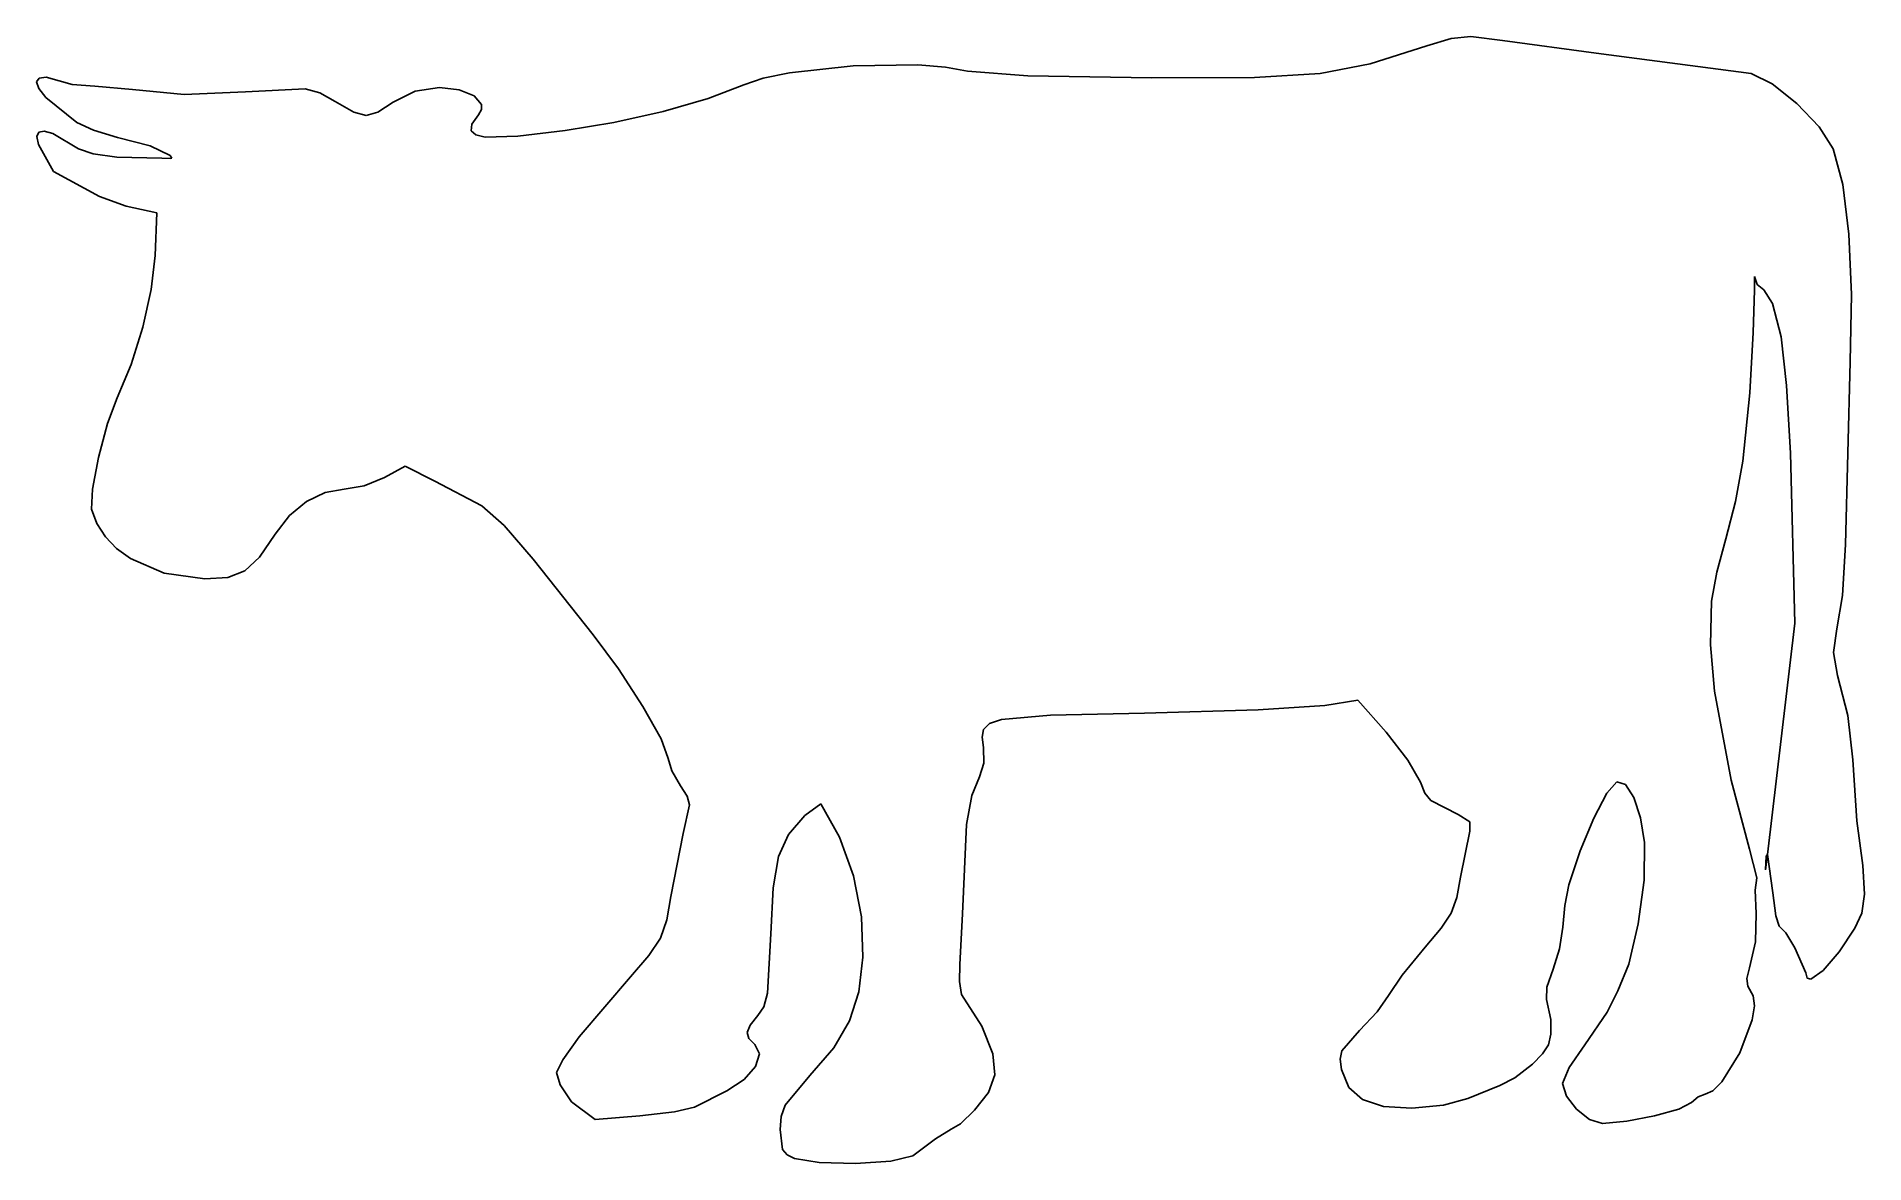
# Model space of a CAD drawing. Extents: x 12 to 112, y 10 to 72.
import ezdxf

# ---------------------------------------------------------------- set-up
doc = ezdxf.new("R2010")
doc.units = 0
doc.layers.add('Layer 1', color=7, linetype='CONTINUOUS')

msp = doc.modelspace()

# ---------------------------------------------------------------- linework, layer by layer
at = {"layer": 'Layer 1', "color": 4}
for p, q in [((87.959308, 71.328503), (84.851689, 70.334505)), ((89.281496, 71.728401), (87.959308, 71.328503)), ((90.358197, 71.831212), (89.281496, 71.728401)), ((92.086808, 71.610725), (90.358197, 71.831212)), ((90.358197, 71.831212), (90.358197, 71.831212)), ((97.210905, 70.931628), (92.086808, 71.610725)), ((56.563615, 70.229887), (53.08252, 69.846661)), ((60.112297, 70.278272), (56.563615, 70.229887)), ((61.626516, 70.159154), (60.112297, 70.278272)), ((62.815072, 69.935031), (61.626516, 70.159154)), ((84.851689, 70.334505), (82.112103, 69.803349)), ((105.69521, 69.811559), (97.210905, 70.931628)), ((12.037915, 69.555507), (11.8935, 69.349785)), ((11.8935, 69.349785), (12.009572, 68.996181)), ((12.42436, 69.605993), (12.037915, 69.555507)), ((13.849516, 69.211837), (12.42436, 69.605993)), ((15.084042, 69.11356), (13.849516, 69.211837)), ((17.147988, 68.938434), (15.084042, 69.11356)), ((33.931391, 69.035448), (32.598279, 68.849261)), ((35.016488, 68.916543), (33.931391, 69.035448)), ((50.582502, 69.185378), (48.639875, 68.447071)), ((51.652783, 69.547227), (50.582502, 69.185378)), ((53.08252, 69.846661), (51.652783, 69.547227)), ((66.125814, 69.675422), (62.815072, 69.935031)), ((72.904516, 69.564614), (66.125814, 69.675422)), ((78.532421, 69.593798), (72.904516, 69.564614)), ((82.112103, 69.803349), (78.532421, 69.593798)), ((106.841682, 69.251496), (105.69521, 69.811559)), ((108.196338, 68.172884), (106.841682, 69.251496)), ((12.009572, 68.996181), (12.404588, 68.502051)), ((12.404588, 68.502051), (14.10528, 67.121628)), ((19.975556, 68.656814), (17.147988, 68.938434)), ((23.321599, 68.806142), (19.975556, 68.656814)), ((26.586061, 68.966276), (23.321599, 68.806142)), ((27.38786, 68.751847), (26.586061, 68.966276)), ((28.23403, 68.276975), (27.38786, 68.751847)), ((29.242341, 67.700219), (28.23403, 68.276975)), ((31.40903, 68.241698), (30.560229, 67.686422)), ((32.598279, 68.849261), (31.40903, 68.241698)), ((35.840703, 68.594897), (35.016488, 68.916543)), ((36.243838, 68.12311), (35.840703, 68.594897)), ((36.237439, 67.847351), (36.243838, 68.12311)), ((48.639875, 68.447071), (46.181687, 67.738688)), ((109.422704, 66.883939), (108.196338, 68.172884)), ((14.10528, 67.121628), (15.011383, 66.715983)), ((29.92787, 67.504649), (29.242341, 67.700219)), ((30.560229, 67.686422), (29.92787, 67.504649)), ((35.671276, 66.678161), (35.712357, 67.040809)), ((35.712357, 67.040809), (36.065697, 67.553781)), ((36.065697, 67.553781), (36.237439, 67.847351)), ((43.483126, 67.129674), (40.819377, 66.689475)), ((46.181687, 67.738688), (43.483126, 67.129674)), ((12.021695, 66.604643), (11.915256, 66.359052)), ((11.915256, 66.359052), (12.00518, 65.918168)), ((12.313616, 66.657439), (12.021695, 66.604643)), ((12.780141, 66.51994), (12.313616, 66.657439)), ((14.193474, 65.684059), (12.780141, 66.51994)), ((15.011383, 66.715983), (16.320874, 66.305629)), ((16.320874, 66.305629), (18.109308, 65.860448)), ((35.92169, 66.448523), (35.671276, 66.678161)), ((36.442832, 66.33458), (35.92169, 66.448523)), ((38.21424, 66.384522), (36.442832, 66.33458)), ((40.819377, 66.689475), (38.21424, 66.384522)), ((110.184308, 65.692878), (109.422704, 66.883939)), ((12.00518, 65.918168), (12.817641, 64.440517)), ((14.988229, 65.422832), (14.193474, 65.684059)), ((16.276949, 65.237729), (14.988229, 65.422832)), ((18.744308, 65.18135), (16.276949, 65.237729)), ((18.109308, 65.860448), (19.211738, 65.331281)), ((19.218185, 65.156799), (18.744308, 65.18135)), ((19.211738, 65.331281), (19.294886, 65.181947)), ((19.294886, 65.181947), (19.218185, 65.156799)), ((110.709375, 63.730148), (110.184308, 65.692878)), ((12.817641, 64.440517), (15.333809, 63.079972)), ((15.333809, 63.079972), (16.804542, 62.55719)), ((111.047155, 61.01874), (110.709375, 63.730148)), ((16.804542, 62.55719), (18.479724, 62.191559)), ((18.479724, 62.191559), (18.373891, 59.845587)), ((111.185022, 57.729575), (111.047155, 61.01874)), ((18.373891, 59.845587), (18.156274, 57.988515)), ((105.874601, 57.951171), (105.880419, 58.707878)), ((105.880419, 58.707878), (106.025322, 58.265358)), ((106.025322, 58.265358), (106.388094, 57.97523)), ((18.156274, 57.988515), (17.699232, 55.927098)), ((105.811987, 55.641731), (105.874601, 57.951171)), ((106.388094, 57.97523), (106.860831, 57.224603)), ((106.860831, 57.224603), (107.335627, 55.400587)), ((111.110349, 54.033573), (111.185022, 57.729575)), ((17.699232, 55.927098), (17.061378, 53.882442)), ((105.624839, 52.338594), (105.811987, 55.641731)), ((107.335627, 55.400587), (107.635209, 52.741071)), ((110.854585, 44.049962), (111.110349, 54.033573)), ((17.061378, 53.882442), (16.301322, 52.075656)), ((16.301322, 52.075656), (15.77399, 50.660764)), ((105.245419, 48.600795), (105.624839, 52.338594)), ((107.635209, 52.741071), (107.848898, 49.033109)), ((15.77399, 50.660764), (15.282716, 48.809084)), ((107.848898, 49.033109), (108.08528, 39.737253)), ((15.282716, 48.809084), (14.952376, 47.067131)), ((30.93278, 47.701212), (32.061669, 48.327392)), ((32.061669, 48.327392), (33.675627, 47.507184)), ((104.832959, 46.390072), (105.245419, 48.600795)), ((14.952376, 47.067131), (14.907849, 45.98142)), ((27.67687, 46.894162), (28.727919, 47.066212)), ((28.727919, 47.066212), (29.81943, 47.254138)), ((29.81943, 47.254138), (30.93278, 47.701212)), ((33.675627, 47.507184), (36.250905, 46.157809)), ((25.733722, 45.632379), (26.660209, 46.404258)), ((26.660209, 46.404258), (27.67687, 46.894162)), ((36.250905, 46.157809), (37.472963, 45.087532)), ((104.304368, 44.35366), (104.832959, 46.390072)), ((14.907849, 45.98142), (15.199136, 45.186668)), ((15.199136, 45.186668), (15.659834, 44.46371)), ((24.953197, 44.614406), (25.733722, 45.632379)), ((37.472963, 45.087532), (39.064308, 43.247392)), ((15.659834, 44.46371), (16.274182, 43.822149)), ((24.088888, 43.345948), (24.953197, 44.614406)), ((103.816354, 42.526996), (104.304368, 44.35366)), ((110.684696, 41.250059), (110.854585, 44.049962)), ((16.274182, 43.822149), (17.026423, 43.271588)), ((17.026423, 43.271588), (18.881538, 42.481882)), ((23.283388, 42.595288), (24.088888, 43.345948)), ((39.064308, 43.247392), (42.345141, 39.111073)), ((18.881538, 42.481882), (21.099099, 42.17142)), ((21.099099, 42.17142), (22.349269, 42.243441)), ((22.349269, 42.243441), (23.283388, 42.595288)), ((103.525627, 40.945517), (103.816354, 42.526996)), ((110.383802, 39.439584), (110.684696, 41.250059)), ((103.469465, 38.548146), (103.525627, 40.945517)), ((42.345141, 39.111073), (43.738471, 37.238935)), ((108.08528, 39.737253), (106.585974, 27.09017)), ((110.210261, 38.141746), (110.383802, 39.439584)), ((103.687261, 36.026807), (103.469465, 38.548146)), ((110.422433, 36.879753), (110.210261, 38.141746)), ((43.738471, 37.238935), (45.067086, 35.190841)), ((104.605924, 31.148444), (103.687261, 36.026807)), ((110.988551, 34.689834), (110.422433, 36.879753)), ((45.067086, 35.190841), (46.062194, 33.409529)), ((78.720311, 34.992649), (82.36778, 35.230517)), ((82.36778, 35.230517), (84.184585, 35.521559)), ((84.184585, 35.521559), (85.727988, 33.775309)), ((63.70443, 33.932375), (64.023252, 34.246964)), ((64.023252, 34.246964), (64.678258, 34.468899)), ((64.678258, 34.468899), (67.366326, 34.71375)), ((67.366326, 34.71375), (72.507641, 34.824823)), ((72.507641, 34.824823), (78.720311, 34.992649)), ((111.25146, 32.267184), (110.988551, 34.689834)), ((46.062194, 33.409529), (46.455002, 32.337739)), ((63.629416, 33.505392), (63.70443, 33.932375)), ((63.705835, 32.946281), (63.629416, 33.505392)), ((85.727988, 33.775309), (86.913919, 32.251838)), ((46.455002, 32.337739), (46.650447, 31.661656)), ((63.47653, 31.341142), (63.724699, 32.080749)), ((63.724699, 32.080749), (63.705835, 32.946281)), ((86.913919, 32.251838), (87.59771, 31.0501)), ((111.471947, 28.924614), (111.25146, 32.267184)), ((46.650447, 31.661656), (47.11646, 30.838434)), ((63.064766, 30.313753), (63.47653, 31.341142)), ((87.59771, 31.0501), (87.840833, 30.448472)), ((97.809197, 30.44701), (98.339794, 31.067739)), ((98.339794, 31.067739), (98.813358, 30.90697)), ((105.604005, 27.382872), (104.605924, 31.148444)), ((47.11646, 30.838434), (47.479016, 30.281061)), ((47.479016, 30.281061), (47.616736, 29.810269)), ((62.772054, 28.730892), (63.064766, 30.313753)), ((87.840833, 30.448472), (88.171182, 30.033563)), ((88.171182, 30.033563), (89.67028, 29.268573)), ((97.09255, 29.076056), (97.809197, 30.44701)), ((98.813358, 30.90697), (99.270065, 30.202379)), ((99.270065, 30.202379), (99.643077, 29.099235)), ((47.616736, 29.810269), (47.27521, 28.227878)), ((53.028924, 28.177542), (53.916252, 29.215656)), ((53.916252, 29.215656), (54.798197, 29.859475)), ((54.798197, 29.859475), (55.82488, 28.026527)), ((89.67028, 29.268573), (90.304129, 28.86838)), ((96.344681, 27.289833), (97.09255, 29.076056)), ((99.643077, 29.099235), (99.865558, 27.742809)), ((47.27521, 28.227878), (46.587294, 24.788295)), ((52.48844, 26.970162), (53.028924, 28.177542)), ((55.82488, 28.026527), (56.58002, 25.911561)), ((62.541669, 23.835795), (62.772054, 28.730892)), ((90.314099, 28.36017), (89.793752, 25.837809)), ((90.304129, 28.86838), (90.314099, 28.36017)), ((111.798422, 26.476241), (111.471947, 28.924614)), ((95.720419, 25.423295), (96.344681, 27.289833)), ((99.865558, 27.742809), (99.837381, 25.685561)), ((106.003891, 25.802531), (105.604005, 27.382872)), ((106.480141, 26.243503), (106.585974, 27.09017)), ((106.585974, 27.09017), (106.523892, 26.990531)), ((106.585974, 27.09017), (106.873726, 24.994994)), ((106.585974, 27.09017), (106.585974, 27.09017)), ((52.201046, 25.267161), (52.48844, 26.970162)), ((106.523892, 26.990531), (106.480141, 26.243503)), ((111.893999, 24.90838), (111.798422, 26.476241)), ((52.072988, 22.742184), (52.201046, 25.267161)), ((56.58002, 25.911561), (57.019717, 23.671524)), ((89.793752, 25.837809), (89.586875, 24.729906)), ((95.508006, 24.294845), (95.720419, 25.423295)), ((99.837381, 25.685561), (99.520766, 23.284664)), ((105.917461, 25.136952), (106.003891, 25.802531)), ((105.966142, 23.852669), (105.917461, 25.136952)), ((46.587294, 24.788295), (46.381746, 23.5195)), ((89.586875, 24.729906), (89.277609, 23.885528)), ((95.387607, 23.103713), (95.508006, 24.294845)), ((106.873726, 24.994994), (107.048405, 23.728926)), ((111.754296, 23.880199), (111.893999, 24.90838)), ((46.381746, 23.5195), (46.022157, 22.517138)), ((57.019717, 23.671524), (57.100072, 21.463364)), ((62.411932, 21.074091), (62.541669, 23.835795)), ((88.74355, 23.062586), (87.862294, 22.018989)), ((89.277609, 23.885528), (88.74355, 23.062586)), ((95.217538, 21.91923), (95.387607, 23.103713)), ((99.520766, 23.284664), (99.012745, 21.084367)), ((105.934479, 22.313005), (105.966142, 23.852669)), ((107.048405, 23.728926), (107.229794, 23.165517)), ((107.229794, 23.165517), (107.591457, 22.802819)), ((110.508288, 21.759824), (111.374933, 23.050864)), ((111.374933, 23.050864), (111.754296, 23.880199)), ((46.022157, 22.517138), (45.396127, 21.552334)), ((51.879253, 19.497845), (52.072988, 22.742184)), ((87.862294, 22.018989), (86.595696, 20.479485)), ((105.607016, 20.881281), (105.934479, 22.313005)), ((107.591457, 22.802819), (108.076764, 21.985186)), ((45.396127, 21.552334), (44.391252, 20.396212)), ((57.100072, 21.463364), (56.87515, 19.567181)), ((62.380265, 20.147316), (62.411932, 21.074091)), ((94.856113, 20.810725), (95.217538, 21.91923)), ((99.012745, 21.084367), (98.410349, 19.62892)), ((108.076764, 21.985186), (108.685002, 20.607878)), ((109.633218, 20.741401), (110.508288, 21.759824)), ((44.391252, 20.396212), (41.583677, 17.103066)), ((62.488752, 19.426073), (62.380265, 20.147316)), ((86.595696, 20.479485), (85.85146, 19.373156)), ((94.510921, 19.82776), (94.856113, 20.810725)), ((105.463655, 20.309653), (105.607016, 20.881281)), ((105.522807, 19.876512), (105.463655, 20.309653)), ((108.685002, 20.607878), (108.757191, 20.318541)), ((108.757191, 20.318541), (108.956523, 20.266964)), ((108.956523, 20.266964), (109.633218, 20.741401)), ((51.675775, 18.757457), (51.879253, 19.497845)), ((56.87515, 19.567181), (56.370225, 17.979769)), ((63.600002, 17.697462), (62.488752, 19.426073)), ((85.85146, 19.373156), (85.234076, 18.481367)), ((94.50182, 19.156667), (94.510921, 19.82776)), ((94.74146, 18.067878), (94.50182, 19.156667)), ((98.410349, 19.62892), (97.819447, 18.455934)), ((105.801044, 19.346698), (105.522807, 19.876512)), ((105.878249, 18.800411), (105.801044, 19.346698)), ((50.929963, 17.74728), (51.349794, 18.270725)), ((51.349794, 18.270725), (51.675775, 18.757457)), ((85.234076, 18.481367), (84.27278, 17.450517)), ((94.731437, 17.258027), (94.74146, 18.067878)), ((97.819447, 18.455934), (96.593544, 16.665587)), ((105.072522, 16.24518), (105.75408, 18.043059)), ((105.75408, 18.043059), (105.878249, 18.800411)), ((41.583677, 17.103066), (40.681829, 15.854088)), ((50.768936, 17.355793), (50.929963, 17.74728)), ((50.85865, 17.029308), (50.768936, 17.355793)), ((51.191044, 16.700864), (50.85865, 17.029308)), ((56.370225, 17.979769), (55.502619, 16.515786)), ((64.212205, 16.187155), (63.600002, 17.697462)), ((84.27278, 17.450517), (83.305595, 16.341201)), ((94.602086, 16.68139), (94.731437, 17.258027)), ((51.45138, 16.176119), (51.191044, 16.700864)), ((51.234064, 15.49725), (51.45138, 16.176119)), ((55.502619, 16.515786), (54.189655, 14.989892)), ((64.32318, 15.038534), (64.212205, 16.187155)), ((83.305595, 16.341201), (83.20404, 15.886334)), ((93.727224, 15.624892), (94.288863, 16.187251)), ((94.288863, 16.187251), (94.602086, 16.68139)), ((96.593544, 16.665587), (95.732777, 15.442929)), ((104.098177, 14.653095), (105.072522, 16.24518)), ((40.681829, 15.854088), (40.343127, 15.166281)), ((40.343127, 15.166281), (40.535424, 14.488856)), ((50.611592, 14.782983), (51.234064, 15.49725)), ((63.975552, 14.070644), (64.32318, 15.038534)), ((83.20404, 15.886334), (83.276183, 15.325031)), ((83.276183, 15.325031), (83.680053, 14.348969)), ((92.767688, 14.877429), (93.727224, 15.624892)), ((95.732777, 15.442929), (95.37646, 14.566559)), ((40.535424, 14.488856), (41.163335, 13.552323)), ((47.892572, 13.261281), (49.65646, 14.152045)), ((49.65646, 14.152045), (50.611592, 14.782983)), ((54.189655, 14.989892), (52.846228, 13.380167)), ((63.211947, 13.102531), (63.975552, 14.070644)), ((83.680053, 14.348969), (84.435119, 13.683461)), ((90.199447, 13.737531), (91.954516, 14.443087)), ((91.954516, 14.443087), (92.767688, 14.877429)), ((95.37646, 14.566559), (95.598539, 13.865766)), ((103.172849, 13.966837), (103.608023, 14.152985)), ((103.608023, 14.152985), (104.098177, 14.653095)), ((41.163335, 13.552323), (42.450974, 12.591003)), ((44.90278, 12.79385), (46.789407, 13.010862)), ((46.789407, 13.010862), (47.892572, 13.261281)), ((52.846228, 13.380167), (52.620922, 12.76117)), ((62.432483, 12.361256), (63.211947, 13.102531)), ((84.435119, 13.683461), (85.576446, 13.309571)), ((85.576446, 13.309571), (87.139099, 13.208364)), ((87.139099, 13.208364), (88.866438, 13.377463)), ((88.866438, 13.377463), (90.199447, 13.737531)), ((95.598539, 13.865766), (96.150204, 13.150617)), ((96.150204, 13.150617), (96.859598, 12.594428)), ((100.416723, 12.785151), (101.733868, 13.159441)), ((101.733868, 13.159441), (102.432016, 13.517045)), ((102.432016, 13.517045), (102.796575, 13.834186)), ((102.796575, 13.834186), (103.172849, 13.966837)), ((42.450974, 12.591003), (44.90278, 12.79385)), ((52.620922, 12.76117), (52.566877, 12.035378)), ((52.566877, 12.035378), (52.71125, 10.941047)), ((61.077641, 11.52385), (61.933127, 12.053017)), ((61.933127, 12.053017), (62.432483, 12.361256)), ((96.859598, 12.594428), (97.554863, 12.370517)), ((97.554863, 12.370517), (98.887936, 12.490176)), ((98.887936, 12.490176), (100.416723, 12.785151)), ((59.834099, 10.597809), (61.077641, 11.52385)), ((52.71125, 10.941047), (52.950058, 10.662658)), ((52.950058, 10.662658), (53.351808, 10.456698)), ((53.351808, 10.456698), (54.710223, 10.228686)), ((54.710223, 10.228686), (56.692942, 10.185653)), ((56.692942, 10.185653), (58.625666, 10.313419)), ((58.625666, 10.313419), (59.834099, 10.597809))]:
    msp.add_line(p, q, dxfattribs=at)

doc.saveas('drawing.dxf')
